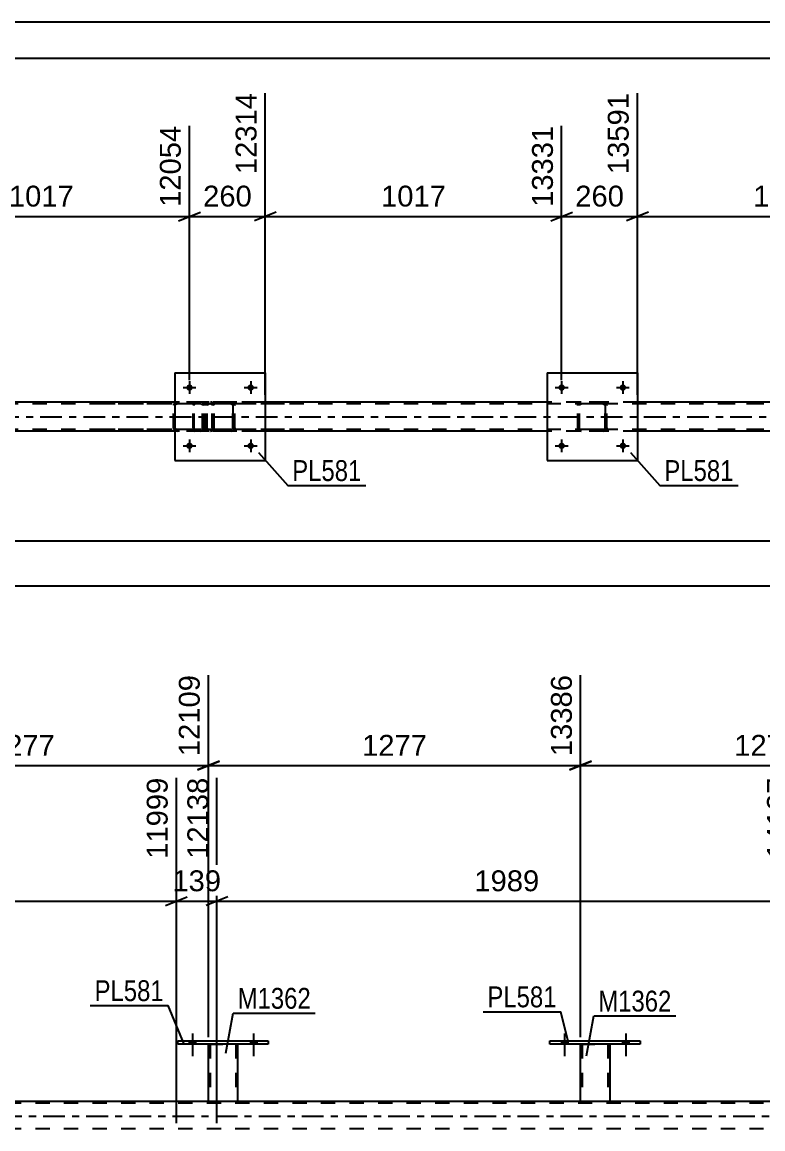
# Model space of a CAD drawing. Header units: millimetres. Extents: x 0 to 841, y 0 to 594.
# Drawn here: x 526.3 to 628, y 442.1 to 594 of the extents above; entities that cross this region are included whole.
import ezdxf

# ---------------------------------------------------------------- set-up
doc = ezdxf.new("R2010")
doc.units = ezdxf.units.MM
doc.linetypes.add('DXK_LINE_DOT2', pattern=[3.9198, 1.9599, -1.9599])
doc.linetypes.add('DXK_LINE_DOT3', pattern=[5.9187, 2.979, -0.9799, 0.9799, -0.9799])
doc.styles.add('Arial', font='arial.ttf', dxfattribs={"height": 0.2})
doc.styles.add('Arial Narrow', font='ARIALN.TTF', dxfattribs={"height": 0.2})

# ---------------------------------------------------------------- blocks, each defined once
blk = doc.blocks.new('Unknown-717034159-1133')
at = {"color": 5, "linetype": 'Continuous'}
for p, q in [((841, 594), (0, 594)), ((836, 589), (5, 589))]:
    blk.add_line(p, q, dxfattribs=at)
blk = doc.blocks.new('Bolt-717034159-5327 - 5309')
at = {"linetype": 'Continuous'}
for points in [[(600.84, 543.85, -1), (599.96, 543.85, -1)], [(609.24, 543.85, -1), (608.36, 543.85, -1)]]:
    blk.add_hatch(color=1, dxfattribs=at).paths.add_polyline_path(points)
at = {"color": 1, "linetype": 'Continuous'}
for p, q in [((599.52, 543.85), (601.28, 543.85)), ((600.4, 544.73), (600.4, 542.97)), ((607.92, 543.85), (609.68, 543.85)), ((608.8, 544.73), (608.8, 542.97))]:
    blk.add_line(p, q, dxfattribs=at)
blk = doc.blocks.new('Bolt-717034159-5328 - 5309')
at = {"linetype": 'Continuous'}
for points in [[(600.84, 535.85, -1), (599.96, 535.85, -1)], [(609.24, 535.85, -1), (608.36, 535.85, -1)]]:
    blk.add_hatch(color=1, dxfattribs=at).paths.add_polyline_path(points)
at = {"color": 1, "linetype": 'Continuous'}
for p, q in [((600.4, 536.73), (600.4, 534.97)), ((608.8, 536.73), (608.8, 534.97)), ((599.52, 535.85), (601.28, 535.85)), ((607.92, 535.85), (609.68, 535.85))]:
    blk.add_line(p, q, dxfattribs=at)
blk = doc.blocks.new('Bolt-717034159-5329 - 5309')
at = {"linetype": 'Continuous'}
for points in [[(549.76, 543.85, -1), (548.88, 543.85, -1)], [(558.16, 543.85, -1), (557.28, 543.85, -1)]]:
    blk.add_hatch(color=1, dxfattribs=at).paths.add_polyline_path(points)
at = {"color": 1, "linetype": 'Continuous'}
for p, q in [((548.44, 543.85), (550.2, 543.85)), ((549.32, 544.73), (549.32, 542.97)), ((556.84, 543.85), (558.6, 543.85)), ((557.72, 544.73), (557.72, 542.97))]:
    blk.add_line(p, q, dxfattribs=at)
blk = doc.blocks.new('Bolt-717034159-5330 - 5309')
at = {"linetype": 'Continuous'}
for points in [[(549.76, 535.85, -1), (548.88, 535.85, -1)], [(558.16, 535.85, -1), (557.28, 535.85, -1)]]:
    blk.add_hatch(color=1, dxfattribs=at).paths.add_polyline_path(points)
at = {"color": 1, "linetype": 'Continuous'}
for p, q in [((549.32, 536.73), (549.32, 534.97)), ((557.72, 536.73), (557.72, 534.97)), ((548.44, 535.85), (550.2, 535.85)), ((556.84, 535.85), (558.6, 535.85))]:
    blk.add_line(p, q, dxfattribs=at)
blk = doc.blocks.new('Part-717034159-5413 - 5309')
at = {"color": 7, "linetype": 'DXK_LINE_DOT2'}
for p, q in [((602.6, 541.37), (602.64, 541.56)), ((602.64, 541.56), (602.6, 541.37)), ((602.6, 538.33), (602.6, 541.37)), ((602.6, 538.33), (602.6, 541.37)), ((602.84, 541.37), (602.86, 541.46)), ((602.84, 538.33), (602.84, 541.37)), ((602.84, 538.33), (602.84, 541.37)), ((602.86, 541.46), (602.91, 541.54)), ((602.9, 541.82), (603.08, 541.85)), ((603.08, 541.85), (602.9, 541.82)), ((602.91, 541.54), (602.99, 541.59)), ((602.99, 541.59), (603.08, 541.61)), ((606.12, 541.85), (603.08, 541.85)), ((606.12, 541.61), (603.08, 541.61)), ((606.12, 541.85), (606.31, 541.82)), ((606.31, 541.82), (606.12, 541.85)), ((606.12, 541.61), (606.21, 541.59)), ((606.21, 541.59), (606.29, 541.54)), ((606.29, 541.54), (606.34, 541.46)), ((606.34, 541.46), (606.36, 541.37)), ((606.36, 538.33), (606.36, 541.37)), ((606.36, 541.37), (606.36, 538.33)), ((606.56, 541.56), (606.6, 541.37)), ((606.6, 541.37), (606.56, 541.56)), ((606.6, 538.33), (606.6, 541.37)), ((606.6, 538.33), (606.6, 541.37)), ((602.64, 538.15), (602.6, 538.33)), ((602.6, 538.33), (602.64, 538.15)), ((602.86, 538.24), (602.84, 538.33)), ((602.91, 538.16), (602.86, 538.24)), ((603.08, 537.85), (602.9, 537.89)), ((602.9, 537.89), (603.08, 537.85)), ((602.99, 538.11), (602.91, 538.16)), ((603.08, 538.09), (602.99, 538.11)), ((606.12, 538.09), (603.08, 538.09)), ((606.12, 537.85), (603.08, 537.85)), ((606.21, 538.11), (606.12, 538.09)), ((606.31, 537.89), (606.12, 537.85)), ((606.12, 537.85), (606.31, 537.89)), ((606.29, 538.16), (606.21, 538.11)), ((606.34, 538.24), (606.29, 538.16)), ((606.36, 538.33), (606.34, 538.24)), ((606.6, 538.33), (606.56, 538.15)), ((606.56, 538.15), (606.6, 538.33))]:
    blk.add_line(p, q, dxfattribs=at)
at = {"color": 7, "linetype": 'DXK_LINE_DOT3'}
blk.add_line((604.6, 539.85), (604.6, 539.85), dxfattribs=at)
at = {"color": 7, "linetype": 'DXK_LINE_DOT2'}
for centre, start, end in [((603.08, 541.37), 112.5, 157.5), ((603.08, 541.37), 112.5, 157.5), ((606.12, 541.37), 22.5, 67.5), ((606.12, 541.37), 22.5, 67.5), ((603.08, 538.33), 202.5, 247.5), ((603.08, 538.33), 202.5, 247.5), ((606.12, 538.33), 292.5, 337.5), ((606.12, 538.33), 292.5, 337.5)]:
    blk.add_arc(centre, 0.48, start, end, dxfattribs=at)
blk = doc.blocks.new('Part-717034159-5421 - 5309')
at = {"color": 7, "linetype": 'DXK_LINE_DOT2'}
for p, q in [((551.52, 541.37), (551.56, 541.56)), ((551.56, 541.56), (551.52, 541.37)), ((551.52, 538.33), (551.52, 541.37)), ((551.52, 538.33), (551.52, 541.37)), ((551.76, 541.37), (551.78, 541.46)), ((551.76, 538.33), (551.76, 541.37)), ((551.76, 538.33), (551.76, 541.37)), ((551.78, 541.46), (551.83, 541.54)), ((551.82, 541.82), (552, 541.85)), ((552, 541.85), (551.82, 541.82)), ((551.83, 541.54), (551.91, 541.59)), ((551.91, 541.59), (552, 541.61)), ((555.04, 541.85), (552, 541.85)), ((555.04, 541.61), (552, 541.61)), ((555.04, 541.85), (555.22, 541.82)), ((555.22, 541.82), (555.04, 541.85)), ((555.04, 541.61), (555.13, 541.59)), ((555.13, 541.59), (555.21, 541.54)), ((555.21, 541.54), (555.26, 541.46)), ((555.26, 541.46), (555.28, 541.37)), ((555.28, 538.33), (555.28, 541.37)), ((555.28, 541.37), (555.28, 538.33)), ((555.48, 541.56), (555.52, 541.37)), ((555.52, 541.37), (555.48, 541.56)), ((555.52, 538.33), (555.52, 541.37)), ((555.52, 538.33), (555.52, 541.37)), ((551.56, 538.15), (551.52, 538.33)), ((551.52, 538.33), (551.56, 538.15)), ((551.78, 538.24), (551.76, 538.33)), ((551.83, 538.16), (551.78, 538.24)), ((552, 537.85), (551.82, 537.89)), ((551.82, 537.89), (552, 537.85)), ((551.91, 538.11), (551.83, 538.16)), ((552, 538.09), (551.91, 538.11)), ((555.04, 538.09), (552, 538.09)), ((555.04, 537.85), (552, 537.85)), ((555.13, 538.11), (555.04, 538.09)), ((555.22, 537.89), (555.04, 537.85)), ((555.04, 537.85), (555.22, 537.89)), ((555.21, 538.16), (555.13, 538.11)), ((555.26, 538.24), (555.21, 538.16)), ((555.28, 538.33), (555.26, 538.24)), ((555.52, 538.33), (555.48, 538.15)), ((555.48, 538.15), (555.52, 538.33))]:
    blk.add_line(p, q, dxfattribs=at)
at = {"color": 7, "linetype": 'DXK_LINE_DOT3'}
blk.add_line((553.52, 539.85), (553.52, 539.85), dxfattribs=at)
at = {"color": 7, "linetype": 'DXK_LINE_DOT2'}
for centre, start, end in [((552, 541.37), 112.5, 157.5), ((552, 541.37), 112.5, 157.5), ((555.04, 541.37), 22.5, 67.5), ((555.04, 541.37), 22.5, 67.5), ((552, 538.33), 202.5, 247.5), ((552, 538.33), 202.5, 247.5), ((555.04, 538.33), 292.5, 337.5), ((555.04, 538.33), 292.5, 337.5)]:
    blk.add_arc(centre, 0.48, start, end, dxfattribs=at)
blk = doc.blocks.new('Part-717034159-5410 - 5309')
at = {"color": 2, "linetype": 'Continuous'}
for p, q in [((598.4, 545.85), (598.4, 533.85)), ((598.4, 545.85), (610.8, 545.85)), ((610.8, 545.85), (610.8, 533.85)), ((598.4, 533.85), (610.8, 533.85))]:
    blk.add_line(p, q, dxfattribs=at)
blk = doc.blocks.new('Part-717034159-5418 - 5309')
at = {"color": 2, "linetype": 'Continuous'}
for p, q in [((547.32, 545.85), (547.32, 533.85)), ((547.32, 545.85), (559.72, 545.85)), ((559.72, 545.85), (559.72, 533.85)), ((547.32, 533.85), (559.72, 533.85))]:
    blk.add_line(p, q, dxfattribs=at)
blk = doc.blocks.new('Part-717034159-5489 - 5309')
at = {"color": 7, "linetype": 'DXK_LINE_DOT2'}
for p, q in [((549.85, 541.56), (549.83, 541.37)), ((549.83, 538.33), (549.83, 541.37)), ((549.91, 541.71), (549.85, 541.56)), ((549.99, 541.82), (549.91, 541.71)), ((549.96, 541.37), (549.97, 541.47)), ((549.96, 538.33), (549.96, 541.37)), ((549.97, 541.47), (550, 541.54)), ((550.1, 541.85), (549.99, 541.82)), ((550, 541.54), (550.05, 541.6)), ((550.05, 541.6), (550.1, 541.61)), ((562.38, 541.85), (550.1, 541.85)), ((562.38, 541.61), (550.1, 541.61)), ((551.37, 541.85), (551.37, 541.61)), ((552.38, 541.82), (552.19, 541.85)), ((552.19, 541.61), (552.29, 541.6)), ((552.29, 541.6), (552.37, 541.54)), ((552.37, 541.54), (552.42, 541.47)), ((552.42, 541.47), (552.44, 541.37)), ((552.44, 538.33), (552.44, 541.37)), ((552.66, 541.54), (552.65, 541.56)), ((552.69, 541.37), (552.66, 541.54)), ((552.69, 538.33), (552.69, 541.37)), ((549.83, 538.33), (549.85, 538.15)), ((549.85, 538.15), (549.91, 537.99)), ((549.91, 537.99), (549.99, 537.89)), ((549.97, 538.24), (549.96, 538.33)), ((550, 538.16), (549.97, 538.24)), ((549.99, 537.89), (550.1, 537.85)), ((550.05, 538.11), (550, 538.16)), ((550.1, 538.09), (550.05, 538.11)), ((562.38, 538.09), (550.1, 538.09)), ((562.38, 537.85), (550.1, 537.85)), ((551.37, 537.85), (551.37, 538.09)), ((552.29, 538.11), (552.19, 538.09)), ((552.19, 537.85), (552.38, 537.89)), ((552.37, 538.16), (552.29, 538.11)), ((552.42, 538.24), (552.37, 538.16)), ((552.44, 538.33), (552.42, 538.24)), ((552.65, 538.15), (552.69, 538.33))]:
    blk.add_line(p, q, dxfattribs=at)
for centre, start, end in [((552.2, 541.36), 23.8494, 68.8059), ((552.2, 538.35), 291.1941, 336.1506)]:
    blk.add_arc(centre, 0.492, start, end, dxfattribs=at)
blk = doc.blocks.new('Part-717034159-5500 - 5309')
at = {"color": 7, "linetype": 'DXK_LINE_DOT2'}
for p, q in [((636, 541.85), (620.86, 541.85)), ((636, 541.61), (620.86, 541.61)), ((632.29, 541.54), (632.25, 541.37)), ((632.25, 538.33), (632.25, 541.37)), ((632.29, 541.56), (632.29, 541.54)), ((632.51, 541.37), (632.53, 541.47)), ((632.51, 538.33), (632.51, 541.37)), ((632.53, 541.47), (632.58, 541.54)), ((632.76, 541.85), (632.57, 541.82)), ((632.58, 541.54), (632.67, 541.6)), ((632.67, 541.6), (632.76, 541.61)), ((636.19, 541.82), (636, 541.85)), ((636, 541.61), (636.1, 541.6)), ((636.1, 541.6), (636.18, 541.54)), ((636.18, 541.54), (636.23, 541.47)), ((636.23, 541.47), (636.25, 541.37)), ((636.25, 538.33), (636.25, 541.37)), ((636.47, 541.54), (636.47, 541.56)), ((636.51, 541.37), (636.47, 541.54)), ((636.51, 538.33), (636.51, 541.37)), ((636, 538.09), (620.86, 538.09)), ((636, 537.85), (620.86, 537.85)), ((632.25, 538.33), (632.29, 538.15)), ((632.53, 538.24), (632.51, 538.33)), ((632.58, 538.16), (632.53, 538.24)), ((632.57, 537.89), (632.76, 537.85)), ((632.67, 538.11), (632.58, 538.16)), ((632.76, 538.09), (632.67, 538.11)), ((636.1, 538.11), (636, 538.09)), ((636, 537.85), (636.19, 537.89)), ((636.18, 538.16), (636.1, 538.11)), ((636.23, 538.24), (636.18, 538.16)), ((636.25, 538.33), (636.23, 538.24)), ((636.47, 538.15), (636.51, 538.33))]:
    blk.add_line(p, q, dxfattribs=at)
for centre, start, end in [((632.74, 541.35), 110.7583, 155.68), ((636.02, 541.35), 24.32, 69.2417), ((632.74, 538.35), 204.32, 249.2417), ((636.02, 538.35), 290.7583, 335.68)]:
    blk.add_arc(centre, 0.496, start, end, dxfattribs=at)
blk = doc.blocks.new('Part-717034159-5501 - 5309')
at = {"color": 7, "linetype": 'DXK_LINE_DOT2'}
for p, q in [((550.86, 541.85), (535.73, 541.85)), ((550.86, 541.61), (535.73, 541.61)), ((547.15, 541.54), (547.12, 541.37)), ((547.12, 538.33), (547.12, 541.37)), ((547.16, 541.56), (547.15, 541.54)), ((547.37, 541.37), (547.39, 541.47)), ((547.37, 538.33), (547.37, 541.37)), ((547.39, 541.47), (547.45, 541.54)), ((547.63, 541.85), (547.43, 541.82)), ((547.45, 541.54), (547.53, 541.6)), ((547.53, 541.6), (547.63, 541.61)), ((551.06, 541.82), (550.86, 541.85)), ((550.86, 541.61), (550.96, 541.6)), ((550.96, 541.6), (551.04, 541.54)), ((551.04, 541.54), (551.1, 541.47)), ((551.1, 541.47), (551.12, 541.37)), ((551.12, 538.33), (551.12, 541.37)), ((551.34, 541.54), (551.34, 541.56)), ((551.37, 541.37), (551.34, 541.54)), ((551.37, 538.33), (551.37, 541.37)), ((550.86, 538.09), (535.73, 538.09)), ((550.86, 537.85), (535.73, 537.85)), ((547.12, 538.33), (547.16, 538.15)), ((547.39, 538.24), (547.37, 538.33)), ((547.45, 538.16), (547.39, 538.24)), ((547.43, 537.89), (547.63, 537.85)), ((547.53, 538.11), (547.45, 538.16)), ((547.63, 538.09), (547.53, 538.11)), ((550.96, 538.11), (550.86, 538.09)), ((550.86, 537.85), (551.06, 537.89)), ((551.04, 538.16), (550.96, 538.11)), ((551.1, 538.24), (551.04, 538.16)), ((551.12, 538.33), (551.1, 538.24)), ((551.34, 538.15), (551.37, 538.33))]:
    blk.add_line(p, q, dxfattribs=at)
for centre, start, end in [((547.61, 541.35), 110.7583, 155.68), ((550.88, 541.35), 24.32, 69.2417), ((547.61, 538.35), 204.32, 249.2417), ((550.88, 538.35), 290.7583, 335.68)]:
    blk.add_arc(centre, 0.496, start, end, dxfattribs=at)
blk = doc.blocks.new('Part-717034159-5552 - 5309')
at = {"color": 7, "linetype": 'DXK_LINE_DOT2'}
for p, q in [((729.64, 541.61), (67.18, 541.61)), ((559.72, 541.85), (547.32, 541.85)), ((610.8, 541.85), (598.4, 541.85)), ((729.64, 538.09), (67.18, 538.09)), ((559.72, 537.85), (547.32, 537.85)), ((610.8, 537.85), (598.4, 537.85))]:
    blk.add_line(p, q, dxfattribs=at)
at = {"color": 2, "linetype": 'Continuous'}
for p, q in [((547.32, 541.85), (508.64, 541.85)), ((598.4, 541.85), (559.72, 541.85)), ((649.48, 541.85), (610.8, 541.85)), ((547.32, 537.85), (508.64, 537.85)), ((598.4, 537.85), (559.72, 537.85)), ((649.48, 537.85), (610.8, 537.85))]:
    blk.add_line(p, q, dxfattribs=at)
at = {"color": 7, "linetype": 'DXK_LINE_DOT3'}
blk.add_line((67.18, 539.85), (729.64, 539.85), dxfattribs=at)
blk = doc.blocks.new('Part-717034159-3703 - 3558')
at = {"color": 2, "linetype": 'Continuous'}
for p, q in [((547.72, 453.71), (547.72, 454.19)), ((547.72, 454.19), (560.12, 454.19)), ((560.12, 454.19), (560.12, 453.71)), ((560.12, 453.71), (547.72, 453.71))]:
    blk.add_line(p, q, dxfattribs=at)
blk = doc.blocks.new('Bolt-717034159-3576 - 3558')
at = {"linetype": 'Continuous'}
for points in [[(600.36, 453.71), (601.24, 453.71), (601.24, 454.19), (600.36, 454.19)], [(608.76, 453.71), (609.64, 453.71), (609.64, 454.19), (608.76, 454.19)]]:
    blk.add_hatch(color=1, dxfattribs=at).paths.add_polyline_path(points)
at = {"color": 1, "linetype": 'Continuous'}
for p, q in [((600.36, 454.19), (600.36, 453.71)), ((600.8, 455.19), (600.8, 452.07)), ((601.24, 454.19), (601.24, 453.71)), ((608.76, 454.19), (608.76, 453.71)), ((609.2, 455.19), (609.2, 452.07)), ((609.64, 454.19), (609.64, 453.71))]:
    blk.add_line(p, q, dxfattribs=at)
blk = doc.blocks.new('Bolt-717034159-3577 - 3558')
at = {"linetype": 'Continuous'}
for points in [[(600.36, 453.71), (601.24, 453.71), (601.24, 454.19), (600.36, 454.19)], [(608.76, 453.71), (609.64, 453.71), (609.64, 454.19), (608.76, 454.19)]]:
    blk.add_hatch(color=1, dxfattribs=at).paths.add_polyline_path(points)
at = {"color": 1, "linetype": 'Continuous'}
for p, q in [((600.36, 454.19), (600.36, 453.71)), ((600.8, 455.19), (600.8, 452.07)), ((601.24, 454.19), (601.24, 453.71)), ((608.76, 454.19), (608.76, 453.71)), ((609.2, 455.19), (609.2, 452.07)), ((609.64, 454.19), (609.64, 453.71))]:
    blk.add_line(p, q, dxfattribs=at)
blk = doc.blocks.new('Bolt-717034159-3578 - 3558')
at = {"linetype": 'Continuous'}
for points in [[(549.28, 453.71), (550.16, 453.71), (550.16, 454.19), (549.28, 454.19)], [(557.68, 453.71), (558.56, 453.71), (558.56, 454.19), (557.68, 454.19)]]:
    blk.add_hatch(color=1, dxfattribs=at).paths.add_polyline_path(points)
at = {"color": 1, "linetype": 'Continuous'}
for p, q in [((549.28, 454.19), (549.28, 453.71)), ((549.72, 455.19), (549.72, 452.07)), ((550.16, 454.19), (550.16, 453.71)), ((557.68, 454.19), (557.68, 453.71)), ((558.12, 455.19), (558.12, 452.07)), ((558.56, 454.19), (558.56, 453.71))]:
    blk.add_line(p, q, dxfattribs=at)
blk = doc.blocks.new('Bolt-717034159-3579 - 3558')
at = {"linetype": 'Continuous'}
for points in [[(549.28, 453.71), (550.16, 453.71), (550.16, 454.19), (549.28, 454.19)], [(557.68, 453.71), (558.56, 453.71), (558.56, 454.19), (557.68, 454.19)]]:
    blk.add_hatch(color=1, dxfattribs=at).paths.add_polyline_path(points)
at = {"color": 1, "linetype": 'Continuous'}
for p, q in [((549.28, 454.19), (549.28, 453.71)), ((549.72, 455.19), (549.72, 452.07)), ((550.16, 454.19), (550.16, 453.71)), ((557.68, 454.19), (557.68, 453.71)), ((558.12, 455.19), (558.12, 452.07)), ((558.56, 454.19), (558.56, 453.71))]:
    blk.add_line(p, q, dxfattribs=at)
blk = doc.blocks.new('Part-717034159-3693 - 3558')
at = {"color": 2, "linetype": 'Continuous'}
for p, q in [((598.8, 453.71), (598.8, 454.19)), ((598.8, 454.19), (611.2, 454.19)), ((611.2, 454.19), (611.2, 453.71)), ((611.2, 453.71), (598.8, 453.71))]:
    blk.add_line(p, q, dxfattribs=at)
blk = doc.blocks.new('Part-717034159-3698 - 3558')
at = {"color": 2, "linetype": 'Continuous'}
for p, q in [((603, 445.87), (603, 453.71)), ((607, 453.71), (607, 445.87)), ((606.96, 445.87), (603, 445.87)), ((607, 445.87), (606.96, 445.87))]:
    blk.add_line(p, q, dxfattribs=at)
at = {"color": 7, "linetype": 'DXK_LINE_DOT2'}
for p, q in [((603, 453.71), (607, 453.71)), ((603, 453.71), (603, 453.71)), ((603, 453.71), (603, 453.71)), ((603.24, 453.71), (603.24, 445.87)), ((606.76, 453.71), (606.76, 445.87)), ((607, 453.71), (607, 453.71)), ((607, 453.71), (607, 453.71)), ((606.74, 445.87), (606.76, 445.87))]:
    blk.add_line(p, q, dxfattribs=at)
blk = doc.blocks.new('Part-717034159-3708 - 3558')
at = {"color": 2, "linetype": 'Continuous'}
for p, q in [((551.92, 445.87), (551.92, 453.71)), ((555.92, 453.71), (555.92, 445.87)), ((555.88, 445.87), (551.92, 445.87)), ((555.92, 445.87), (555.88, 445.87))]:
    blk.add_line(p, q, dxfattribs=at)
at = {"color": 7, "linetype": 'DXK_LINE_DOT2'}
for p, q in [((551.92, 453.71), (555.92, 453.71)), ((551.92, 453.71), (551.92, 453.71)), ((551.92, 453.71), (551.92, 453.71)), ((552.16, 453.71), (552.16, 445.87)), ((555.68, 453.71), (555.68, 445.87)), ((555.92, 453.71), (555.92, 453.71)), ((555.92, 453.71), (555.92, 453.71)), ((555.66, 445.87), (555.68, 445.87))]:
    blk.add_line(p, q, dxfattribs=at)
blk = doc.blocks.new('Part-717034159-3805 - 3558')
at = {"color": 7, "linetype": 'DXK_LINE_DOT2'}
for p, q in [((730.04, 445.63), (67.58, 445.63)), ((555.92, 445.87), (551.92, 445.87)), ((607, 445.87), (603, 445.87)), ((730.04, 442.11), (67.58, 442.11))]:
    blk.add_line(p, q, dxfattribs=at)
at = {"color": 2, "linetype": 'Continuous'}
for p, q in [((551.92, 445.87), (504.84, 445.87)), ((603, 445.87), (555.92, 445.87)), ((654.08, 445.87), (607, 445.87))]:
    blk.add_line(p, q, dxfattribs=at)
at = {"color": 7, "linetype": 'DXK_LINE_DOT3'}
blk.add_line((67.58, 443.87), (730.04, 443.87), dxfattribs=at)
blk = doc.blocks.new('StraightDimension-717034159-5804 - 5309')
at = {"color": 7, "linetype": 'Continuous'}
for p, q in [((559.72, 542.85), (559.72, 584.26)), ((600.4, 544.85), (600.4, 579.76)), ((561.22, 567.94), (558.22, 566.74)), ((559.72, 567.34), (600.4, 567.34)), ((598.9, 566.74), (601.9, 567.94))]:
    blk.add_line(p, q, dxfattribs=at)
at = {"color": 0, "linetype": 'Continuous'}
blk.add_wipeout([(599.8, 580.36), (595.6, 580.36), (595.6, 568.04), (599.8, 568.04)], dxfattribs=at)
at = {"color": 0}
blk.add_wipeout([(585.11, 568.09), (585.11, 572.29), (575.01, 572.29), (575.01, 568.09)], dxfattribs=at)
at = {"color": 3, "linetype": 'Continuous', "style": 'Arial'}
blk.add_text('13331', height=2.865, rotation=90.0002, dxfattribs=at).set_placement((599.2, 568.64))
at = {"color": 3, "style": 'Arial'}
blk.add_text('1017', height=2.865, dxfattribs=at).set_placement((575.61, 568.69))
blk = doc.blocks.new('StraightDimension-717034159-5768 - 5309')
at = {"color": 7, "linetype": 'Continuous'}
for p, q in [((610.8, 542.85), (610.8, 584.26)), ((651.48, 544.85), (651.48, 579.76)), ((612.3, 567.94), (609.3, 566.74)), ((610.8, 567.34), (651.48, 567.34)), ((649.98, 566.74), (652.98, 567.94))]:
    blk.add_line(p, q, dxfattribs=at)
at = {"color": 0, "linetype": 'Continuous'}
blk.add_wipeout([(650.88, 580.36), (646.68, 580.36), (646.68, 568.04), (650.88, 568.04)], dxfattribs=at)
at = {"color": 0}
blk.add_wipeout([(636.19, 568.09), (636.19, 572.29), (626.09, 572.29), (626.09, 568.09)], dxfattribs=at)
at = {"color": 3, "linetype": 'Continuous', "style": 'Arial'}
blk.add_text('14608', height=2.865, rotation=90.0002, dxfattribs=at).set_placement((650.28, 568.64))
at = {"color": 3, "style": 'Arial'}
blk.add_text('1017', height=2.865, dxfattribs=at).set_placement((626.69, 568.69))
blk = doc.blocks.new('StraightDimension-717034159-5786 - 5309')
at = {"color": 7, "linetype": 'Continuous'}
for p, q in [((610.8, 542.85), (610.8, 584.26)), ((600.4, 544.85), (600.4, 579.76)), ((598.9, 566.74), (601.9, 567.94)), ((600.4, 567.34), (610.8, 567.34)), ((612.3, 567.94), (609.3, 566.74))]:
    blk.add_line(p, q, dxfattribs=at)
at = {"color": 0}
blk.add_wipeout([(609.54, 568.09), (609.54, 572.29), (601.67, 572.29), (601.67, 568.09)], dxfattribs=at)
at = {"color": 3, "style": 'Arial'}
blk.add_text('260', height=2.865, dxfattribs=at).set_placement((602.27, 568.69))
at = {"color": 0, "linetype": 'Continuous'}
blk.add_wipeout([(610.2, 584.86), (606, 584.86), (606, 572.54), (610.2, 572.54)], dxfattribs=at)
at = {"color": 3, "linetype": 'Continuous', "style": 'Arial'}
blk.add_text('13591', height=2.865, rotation=90.0002, dxfattribs=at).set_placement((609.6, 573.14))
blk = doc.blocks.new('StraightDimension-717034159-5822 - 5309')
at = {"color": 7, "linetype": 'Continuous'}
for p, q in [((559.72, 542.85), (559.72, 584.26)), ((549.32, 544.85), (549.32, 579.76)), ((547.82, 566.74), (550.82, 567.94)), ((549.32, 567.34), (559.72, 567.34)), ((561.22, 567.94), (558.22, 566.74))]:
    blk.add_line(p, q, dxfattribs=at)
at = {"color": 0}
blk.add_wipeout([(558.46, 568.09), (558.46, 572.29), (550.59, 572.29), (550.59, 568.09)], dxfattribs=at)
at = {"color": 3, "style": 'Arial'}
blk.add_text('260', height=2.865, dxfattribs=at).set_placement((551.19, 568.69))
at = {"color": 0, "linetype": 'Continuous'}
blk.add_wipeout([(559.12, 584.86), (554.92, 584.86), (554.92, 572.54), (559.12, 572.54)], dxfattribs=at)
at = {"color": 3, "linetype": 'Continuous', "style": 'Arial'}
blk.add_text('12314', height=2.865, rotation=90.0002, dxfattribs=at).set_placement((558.52, 573.14))
blk = doc.blocks.new('StraightDimension-717034159-6174 - 5309')
at = {"color": 7, "linetype": 'Continuous'}
blk.add_line((66.54, 516.62), (767.4, 516.62), dxfattribs=at)
blk = doc.blocks.new('StraightDimension-717034159-5840 - 5309')
at = {"color": 7, "linetype": 'Continuous'}
for p, q in [((508.64, 542.85), (508.64, 584.26)), ((549.32, 544.85), (549.32, 579.76)), ((510.14, 567.94), (507.14, 566.74)), ((508.64, 567.34), (549.32, 567.34)), ((547.82, 566.74), (550.82, 567.94))]:
    blk.add_line(p, q, dxfattribs=at)
at = {"color": 0, "linetype": 'Continuous'}
blk.add_wipeout([(548.72, 580.36), (544.52, 580.36), (544.52, 568.04), (548.72, 568.04)], dxfattribs=at)
at = {"color": 0}
blk.add_wipeout([(534.03, 568.09), (534.03, 572.29), (523.93, 572.29), (523.93, 568.09)], dxfattribs=at)
at = {"color": 3, "linetype": 'Continuous', "style": 'Arial'}
blk.add_text('12054', height=2.865, rotation=90.0002, dxfattribs=at).set_placement((548.12, 568.64))
at = {"color": 3, "style": 'Arial'}
blk.add_text('1017', height=2.865, dxfattribs=at).set_placement((524.53, 568.69))
blk = doc.blocks.new('StraightDimension-717034159-6195 - 5309')
at = {"color": 7, "linetype": 'Continuous'}
blk.add_line((67.18, 522.83), (766.76, 522.83), dxfattribs=at)
blk = doc.blocks.new('StraightDimension-717034159-4538 - 3558')
at = {"color": 7, "linetype": 'Continuous'}
for p, q in [((553.09, 442.87), (553.09, 490.29)), ((632.65, 442.87), (632.65, 490.29)), ((554.59, 473.97), (551.59, 472.77)), ((631.15, 472.77), (634.15, 473.97)), ((553.09, 473.37), (632.65, 473.37))]:
    blk.add_line(p, q, dxfattribs=at)
at = {"color": 0, "linetype": 'Continuous'}
blk.add_wipeout([(632.05, 490.89), (627.85, 490.89), (627.85, 478.57), (632.05, 478.57)], dxfattribs=at)
at = {"color": 0}
blk.add_wipeout([(597.92, 474.12), (597.92, 478.32), (587.82, 478.32), (587.82, 474.12)], dxfattribs=at)
at = {"color": 3, "linetype": 'Continuous', "style": 'Arial'}
blk.add_text('14127', height=2.865, rotation=90.0002, dxfattribs=at).set_placement((631.45, 479.17))
at = {"color": 3, "style": 'Arial'}
blk.add_text('1989', height=2.865, dxfattribs=at).set_placement((588.42, 474.72))
blk = doc.blocks.new('StraightDimension-717034159-4519 - 3558')
at = {"color": 7, "linetype": 'Continuous'}
for p, q in [((547.52, 442.87), (547.52, 490.29)), ((553.09, 442.87), (553.09, 490.29)), ((546.02, 472.77), (549.02, 473.97)), ((554.59, 473.97), (551.59, 472.77)), ((547.52, 473.37), (553.09, 473.37))]:
    blk.add_line(p, q, dxfattribs=at)
at = {"color": 0}
blk.add_wipeout([(554.24, 474.12), (554.24, 478.32), (546.37, 478.32), (546.37, 474.12)], dxfattribs=at)
at = {"color": 3, "style": 'Arial'}
blk.add_text('139', height=2.865, dxfattribs=at).set_placement((546.97, 474.72))
at = {"color": 0, "linetype": 'Continuous'}
blk.add_wipeout([(552.49, 490.89), (548.29, 490.89), (548.29, 478.57), (552.49, 478.57)], dxfattribs=at)
at = {"color": 3, "linetype": 'Continuous', "style": 'Arial'}
blk.add_text('12138', height=2.865, rotation=90.0002, dxfattribs=at).set_placement((551.89, 479.17))
blk = doc.blocks.new('StraightDimension-717034159-4223 - 3558')
at = {"color": 7, "linetype": 'Continuous'}
for p, q in [((500.84, 454.71), (500.84, 504.38)), ((551.92, 454.71), (551.92, 504.38)), ((502.34, 492.56), (499.34, 491.36)), ((550.42, 491.36), (553.42, 492.56)), ((500.84, 491.96), (551.92, 491.96))]:
    blk.add_line(p, q, dxfattribs=at)
at = {"color": 0, "linetype": 'Continuous'}
blk.add_wipeout([(551.32, 504.98), (547.12, 504.98), (547.12, 492.66), (551.32, 492.66)], dxfattribs=at)
at = {"color": 0}
blk.add_wipeout([(531.43, 492.71), (531.43, 496.91), (521.33, 496.91), (521.33, 492.71)], dxfattribs=at)
at = {"color": 3, "linetype": 'Continuous', "style": 'Arial'}
blk.add_text('12109', height=2.865, rotation=90.0002, dxfattribs=at).set_placement((550.72, 493.26))
at = {"color": 3, "style": 'Arial'}
blk.add_text('1277', height=2.865, dxfattribs=at).set_placement((521.93, 493.31))
blk = doc.blocks.new('StraightDimension-717034159-4233 - 3558')
at = {"color": 7, "linetype": 'Continuous'}
for p, q in [((551.92, 454.71), (551.92, 504.38)), ((603, 454.71), (603, 504.38)), ((553.42, 492.56), (550.42, 491.36)), ((601.5, 491.36), (604.5, 492.56)), ((551.92, 491.96), (603, 491.96))]:
    blk.add_line(p, q, dxfattribs=at)
at = {"color": 0, "linetype": 'Continuous'}
blk.add_wipeout([(602.4, 504.98), (598.2, 504.98), (598.2, 492.66), (602.4, 492.66)], dxfattribs=at)
at = {"color": 0}
blk.add_wipeout([(582.51, 492.71), (582.51, 496.91), (572.41, 496.91), (572.41, 492.71)], dxfattribs=at)
at = {"color": 3, "linetype": 'Continuous', "style": 'Arial'}
blk.add_text('13386', height=2.865, rotation=90.0002, dxfattribs=at).set_placement((601.8, 493.26))
at = {"color": 3, "style": 'Arial'}
blk.add_text('1277', height=2.865, dxfattribs=at).set_placement((573.01, 493.31))
blk = doc.blocks.new('StraightDimension-717034159-4263 - 3558')
at = {"color": 7, "linetype": 'Continuous'}
for p, q in [((603, 454.71), (603, 504.38)), ((654.08, 454.71), (654.08, 504.38)), ((604.5, 492.56), (601.5, 491.36)), ((652.58, 491.36), (655.58, 492.56)), ((603, 491.96), (654.08, 491.96))]:
    blk.add_line(p, q, dxfattribs=at)
at = {"color": 0, "linetype": 'Continuous'}
blk.add_wipeout([(653.48, 504.98), (649.28, 504.98), (649.28, 492.66), (653.48, 492.66)], dxfattribs=at)
at = {"color": 0}
blk.add_wipeout([(633.59, 492.71), (633.59, 496.91), (623.49, 496.91), (623.49, 492.71)], dxfattribs=at)
at = {"color": 3, "linetype": 'Continuous', "style": 'Arial'}
blk.add_text('14663', height=2.865, rotation=90.0002, dxfattribs=at).set_placement((652.88, 493.26))
at = {"color": 3, "style": 'Arial'}
blk.add_text('1277', height=2.865, dxfattribs=at).set_placement((624.09, 493.31))
blk = doc.blocks.new('StraightDimension-717034159-4500 - 3558')
at = {"color": 7, "linetype": 'Continuous'}
for p, q in [((467.96, 442.87), (467.96, 490.29)), ((547.52, 442.87), (547.52, 490.29)), ((469.46, 473.97), (466.46, 472.77)), ((546.02, 472.77), (549.02, 473.97)), ((467.96, 473.37), (547.52, 473.37))]:
    blk.add_line(p, q, dxfattribs=at)
at = {"color": 0, "linetype": 'Continuous'}
blk.add_wipeout([(546.92, 490.89), (542.72, 490.89), (542.72, 478.57), (546.92, 478.57)], dxfattribs=at)
at = {"color": 0}
blk.add_wipeout([(512.79, 474.12), (512.79, 478.32), (502.69, 478.32), (502.69, 474.12)], dxfattribs=at)
at = {"color": 3, "linetype": 'Continuous', "style": 'Arial'}
blk.add_text('11999', height=2.865, rotation=90.0002, dxfattribs=at).set_placement((546.32, 479.17))
at = {"color": 3, "style": 'Arial'}
blk.add_text('1989', height=2.865, dxfattribs=at).set_placement((503.29, 474.72))
blk = doc.blocks.new('Mark-717034159-5406 - 5309')
at = {"color": 0}
blk.add_wipeout([(624.01, 531.02), (624.01, 534.02), (614.5, 534.02), (614.5, 531.02)], dxfattribs=at)
blk.add_wipeout([(624.01, 531.02), (624.01, 534.02), (614.5, 534.02), (614.5, 531.02)], dxfattribs=at)
at = {"color": 30, "linetype": 'Continuous'}
for p, q in [((609.87, 534.95), (613.9, 530.42)), ((613.9, 530.42), (624.61, 530.42))]:
    blk.add_line(p, q, dxfattribs=at)
at = {"color": 3, "style": 'Arial Narrow'}
blk.add_text('PL581', height=2.863, dxfattribs=at).set_placement((614.5, 531.02))
blk = doc.blocks.new('Mark-717034159-5414 - 5309')
at = {"color": 0}
blk.add_wipeout([(572.93, 531.02), (572.93, 534.02), (563.42, 534.02), (563.42, 531.02)], dxfattribs=at)
blk.add_wipeout([(572.93, 531.02), (572.93, 534.02), (563.42, 534.02), (563.42, 531.02)], dxfattribs=at)
at = {"color": 30, "linetype": 'Continuous'}
for p, q in [((558.79, 534.95), (562.82, 530.42)), ((562.82, 530.42), (573.53, 530.42))]:
    blk.add_line(p, q, dxfattribs=at)
at = {"color": 3, "style": 'Arial Narrow'}
blk.add_text('PL581', height=2.863, dxfattribs=at).set_placement((563.42, 531.02))
blk = doc.blocks.new('Mark-717034159-3699 - 3558')
at = {"color": 0}
blk.add_wipeout([(545.79, 459.64), (545.79, 462.64), (536.29, 462.64), (536.29, 459.64)], dxfattribs=at)
blk.add_wipeout([(545.79, 459.64), (545.79, 462.64), (536.29, 462.64), (536.29, 459.64)], dxfattribs=at)
at = {"color": 30, "linetype": 'Continuous'}
for p in [(535.69, 459.04), (548.6, 453.71)]:
    blk.add_line(p, (546.39, 459.04), dxfattribs=at)
at = {"color": 3, "style": 'Arial Narrow'}
blk.add_text('PL581', height=2.863, dxfattribs=at).set_placement((536.29, 459.64))
blk = doc.blocks.new('Mark-717034159-3689 - 3558')
at = {"color": 0}
blk.add_wipeout([(599.71, 458.79), (599.71, 461.79), (590.21, 461.79), (590.21, 458.79)], dxfattribs=at)
blk.add_wipeout([(599.71, 458.79), (599.71, 461.79), (590.21, 461.79), (590.21, 458.79)], dxfattribs=at)
at = {"color": 30, "linetype": 'Continuous'}
for p in [(589.61, 458.19), (601.29, 454.08)]:
    blk.add_line(p, (600.31, 458.19), dxfattribs=at)
at = {"color": 3, "style": 'Arial Narrow'}
blk.add_text('PL581', height=2.863, dxfattribs=at).set_placement((590.21, 458.79))
blk = doc.blocks.new('Mark-717034159-3694 - 3558')
at = {"color": 0}
blk.add_wipeout([(615.48, 458.21), (615.48, 461.21), (605.43, 461.21), (605.43, 458.21)], dxfattribs=at)
blk.add_wipeout([(615.48, 458.21), (615.48, 461.21), (605.43, 461.21), (605.43, 458.21)], dxfattribs=at)
at = {"color": 30, "linetype": 'Continuous'}
for p, q in [((603.81, 452.13), (604.83, 457.61)), ((604.83, 457.61), (616.08, 457.61))]:
    blk.add_line(p, q, dxfattribs=at)
at = {"color": 3, "style": 'Arial Narrow'}
blk.add_text('M1362', height=2.863, dxfattribs=at).set_placement((605.43, 458.21))
blk = doc.blocks.new('Mark-717034159-3704 - 3558')
at = {"color": 0}
blk.add_wipeout([(565.98, 458.59), (565.98, 461.59), (555.93, 461.59), (555.93, 458.59)], dxfattribs=at)
blk.add_wipeout([(565.98, 458.59), (565.98, 461.59), (555.93, 461.59), (555.93, 458.59)], dxfattribs=at)
at = {"color": 30, "linetype": 'Continuous'}
for p, q in [((554.31, 452.5), (555.33, 457.99)), ((555.33, 457.99), (566.58, 457.99))]:
    blk.add_line(p, q, dxfattribs=at)
at = {"color": 3, "style": 'Arial Narrow'}
blk.add_text('M1362', height=2.863, dxfattribs=at).set_placement((555.93, 458.59))

msp = doc.modelspace()

# ---------------------------------------------------------------- block references
for name in ['Unknown-717034159-1133', 'Part-717034159-5418 - 5309', 'Part-717034159-5410 - 5309', 'Bolt-717034159-5329 - 5309', 'Bolt-717034159-5327 - 5309', 'Part-717034159-5552 - 5309', 'Part-717034159-5501 - 5309', 'Part-717034159-5489 - 5309', 'Part-717034159-5421 - 5309', 'Part-717034159-5413 - 5309', 'Part-717034159-5500 - 5309', 'Bolt-717034159-5330 - 5309', 'Bolt-717034159-5328 - 5309', 'Part-717034159-3703 - 3558', 'Bolt-717034159-3578 - 3558', 'Bolt-717034159-3579 - 3558', 'Part-717034159-3693 - 3558', 'Bolt-717034159-3576 - 3558', 'Bolt-717034159-3577 - 3558', 'Part-717034159-3708 - 3558', 'Part-717034159-3698 - 3558', 'Part-717034159-3805 - 3558']:
    msp.add_blockref(name, (0, 0))

# ---------------------------------------------------------------- next in the draw order: block references
for name in ['StraightDimension-717034159-5804 - 5309', 'StraightDimension-717034159-5768 - 5309', 'StraightDimension-717034159-6174 - 5309', 'StraightDimension-717034159-4538 - 3558']:
    msp.add_blockref(name, (0, 0))

# ---------------------------------------------------------------- next in the draw order: block references
for name in ['StraightDimension-717034159-5822 - 5309', 'StraightDimension-717034159-5786 - 5309', 'StraightDimension-717034159-6195 - 5309', 'StraightDimension-717034159-4519 - 3558']:
    msp.add_blockref(name, (0, 0))

# ---------------------------------------------------------------- next in the draw order: block references
for name in ['StraightDimension-717034159-5840 - 5309', 'Mark-717034159-5414 - 5309', 'Mark-717034159-5406 - 5309', 'StraightDimension-717034159-4223 - 3558']:
    msp.add_blockref(name, (0, 0))

# ---------------------------------------------------------------- next in the draw order: block references
for name in ['StraightDimension-717034159-4233 - 3558', 'StraightDimension-717034159-4500 - 3558']:
    msp.add_blockref(name, (0, 0))

# ---------------------------------------------------------------- next in the draw order: block references
for name in ['StraightDimension-717034159-4263 - 3558', 'Mark-717034159-3699 - 3558', 'Mark-717034159-3704 - 3558']:
    msp.add_blockref(name, (0, 0))

# ---------------------------------------------------------------- next in the draw order: block references
for name in ['Mark-717034159-3689 - 3558', 'Mark-717034159-3694 - 3558']:
    msp.add_blockref(name, (0, 0))

doc.saveas('drawing.dxf')
